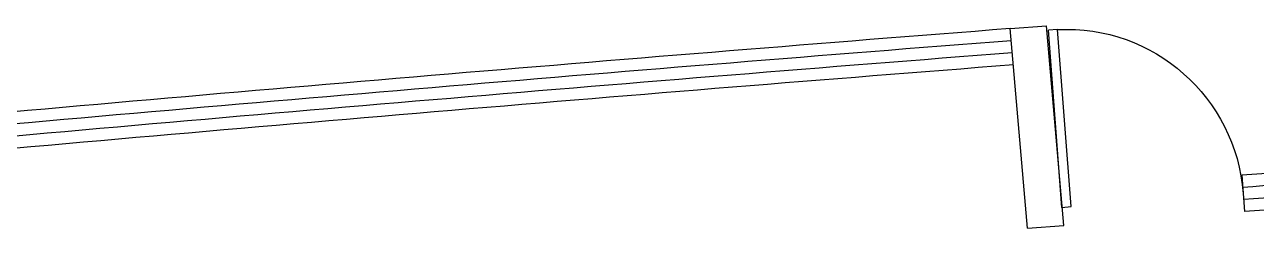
# Model space of a CAD drawing. Header units: millimetres. Extents: x -162945 to 7560, y -3558 to 130718.
# Drawn here: x -108883 to -102106, y 7585 to 8702 of the extents above; entities that cross this region are included whole.
import ezdxf

# ---------------------------------------------------------------- set-up
doc = ezdxf.new("R2010")
doc.units = ezdxf.units.MM
doc.header["$LTSCALE"] = 5
doc.layers.add('A—\\M+5C3C5\\M+5B4B0', color=135, linetype='Continuous')
doc.layers.add('A—\\M+5C7BD\\M+5CCE5', color=7, linetype='Continuous')

msp = doc.modelspace()

# ---------------------------------------------------------------- linework, layer by layer
for p, q in [((-103199.9, 8675.7), (-103249.7, 8671.9)), ((-103125.7, 7703.5), (-103199.9, 8675.7)), ((-103175.6, 7699.7), (-103249.7, 8671.9)), ((-103175.6, 7699.7), (-103125.7, 7703.5))]:
    msp.add_line(p, q)
at = {"extrusion": (0, 0, -1)}
msp.add_arc((103150.6, 7701.6), 975, 87.10642, 175.63714, dxfattribs=at)
at = {"layer": 'A—\\M+5C3C5\\M+5B4B0'}
msp.add_line((-102186, 7875.5), (-102171, 7676.1), dxfattribs=at)
for radius, start, end in [(495100, 94.444968, 95.162475), (495033.3, 94.444899, 95.162502), (494966.7, 94.444829, 95.162529), (494900, 94.444759, 95.162556), (494200, 94.20281, 94.304879), (494133.3, 94.20281, 94.304879), (494066.7, 94.20281, 94.304879), (494000, 94.20281, 94.304879)]:
    msp.add_arc((-65089.5, -484930.2), radius, start, end, dxfattribs=at)
at = {"layer": 'A—\\M+5C7BD\\M+5CCE5'}
for p, q in [((-103460.5, 8680.6), (-103261.1, 8696.1)), ((-103365.4, 7584.7), (-103460.5, 8680.6)), ((-103166, 7600.2), (-103261.1, 8696.1)), ((-103365.4, 7584.7), (-103166, 7600.2))]:
    msp.add_line(p, q, dxfattribs=at)

doc.saveas('drawing.dxf')
